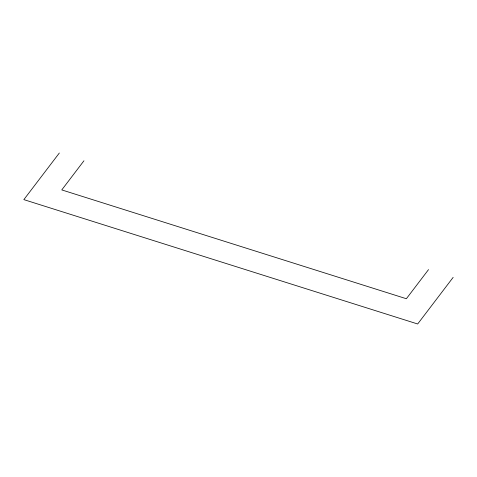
<?xml version="1.0" encoding="UTF-8"?>
<svg xmlns="http://www.w3.org/2000/svg" width="477" height="477" viewBox="0 0 477 477"><rect width="100%" height="100%" fill="white"/><g stroke="black" fill="none" stroke-linecap="round" stroke-linejoin="round"><path stroke-width="0.72" d="M59.333 153.016L23.85 199.624L417.667 323.984L453.15 277.375M83.946 160.785L61.771 189.918L406.362 298.733L428.537 269.6"/></g></svg>
